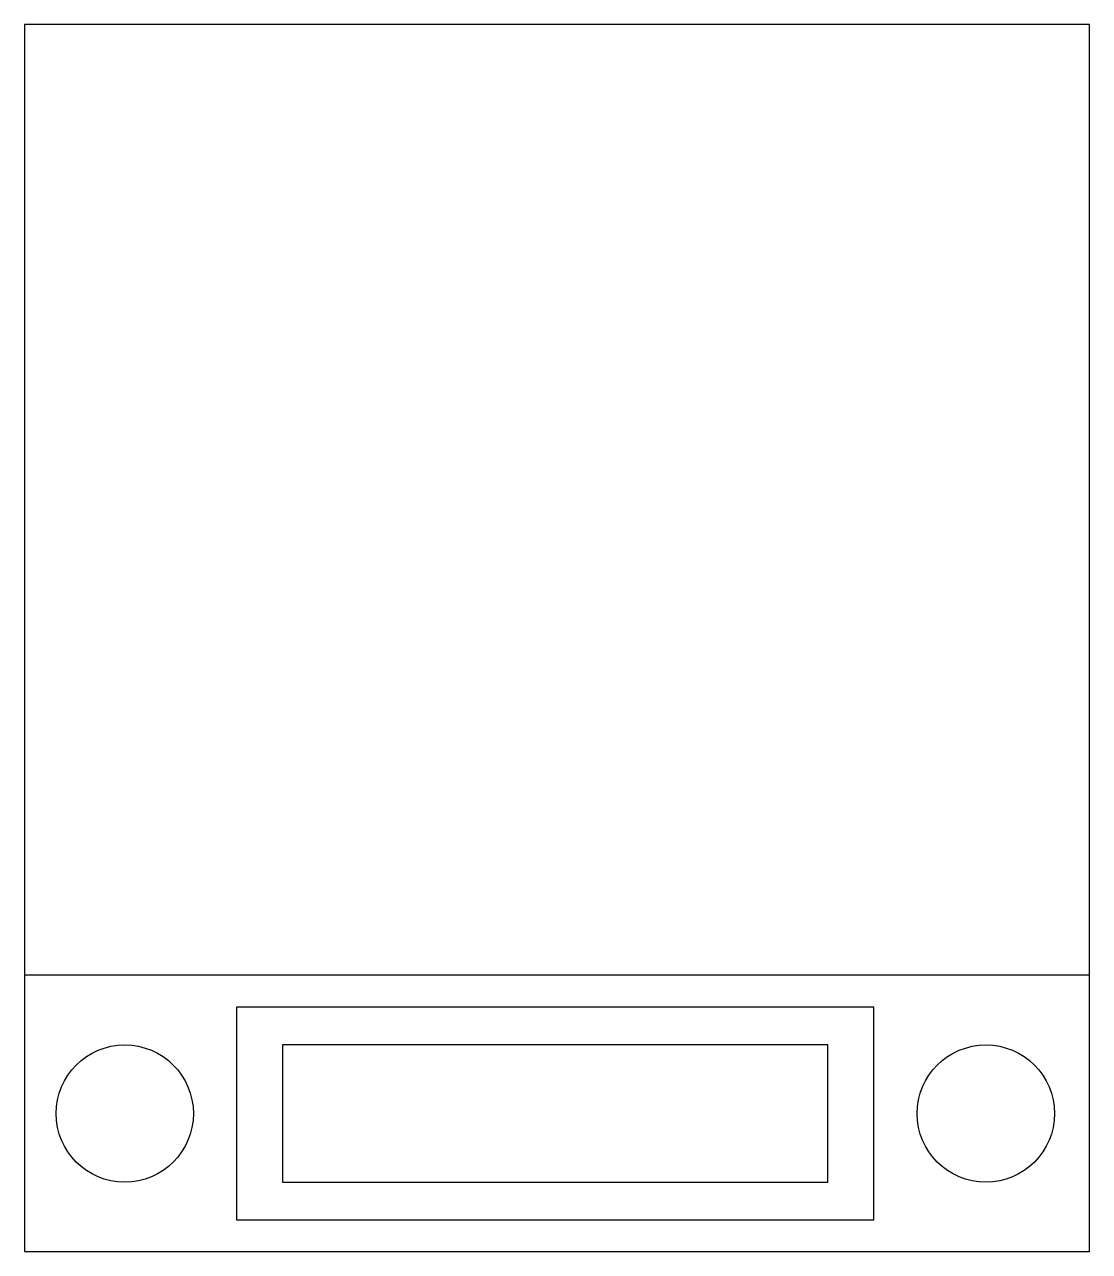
# Model space of a CAD drawing. Header units: inches. Extents: x 0 to 24.8, y 0 to 28.5.
import ezdxf

# ---------------------------------------------------------------- set-up
doc = ezdxf.new("R2010")
doc.units = ezdxf.units.IN
doc.header["$MEASUREMENT"] = 0
doc.layers.add('CAD', color=7, linetype='Continuous')

msp = doc.modelspace()

# ---------------------------------------------------------------- linework, layer by layer
at = {"layer": 'CAD', "linetype": 'Continuous'}
for p, q in [((24.75, 28.5), (0, 28.5)), ((0, 28.5), (0, 0)), ((24.75, 0), (24.75, 28.5)), ((24.75, 6.4215), (0, 6.4215)), ((19.7415, 5.6715), (4.929, 5.6715)), ((4.929, 5.6715), (4.929, 0.734)), ((19.7415, 0.734), (19.7415, 5.6715)), ((5.998, 4.7965), (5.998, 1.609)), ((18.673, 4.7965), (5.998, 4.7965)), ((18.673, 1.609), (18.673, 4.7965)), ((5.998, 1.609), (18.673, 1.609)), ((4.929, 0.734), (19.7415, 0.734)), ((0, 0), (24.75, 0))]:
    msp.add_line(p, q, dxfattribs=at)
for centre in [(2.329, 3.20275), (22.3415, 3.20275)]:
    msp.add_circle(centre, 1.595, dxfattribs=at)

doc.saveas('drawing.dxf')
